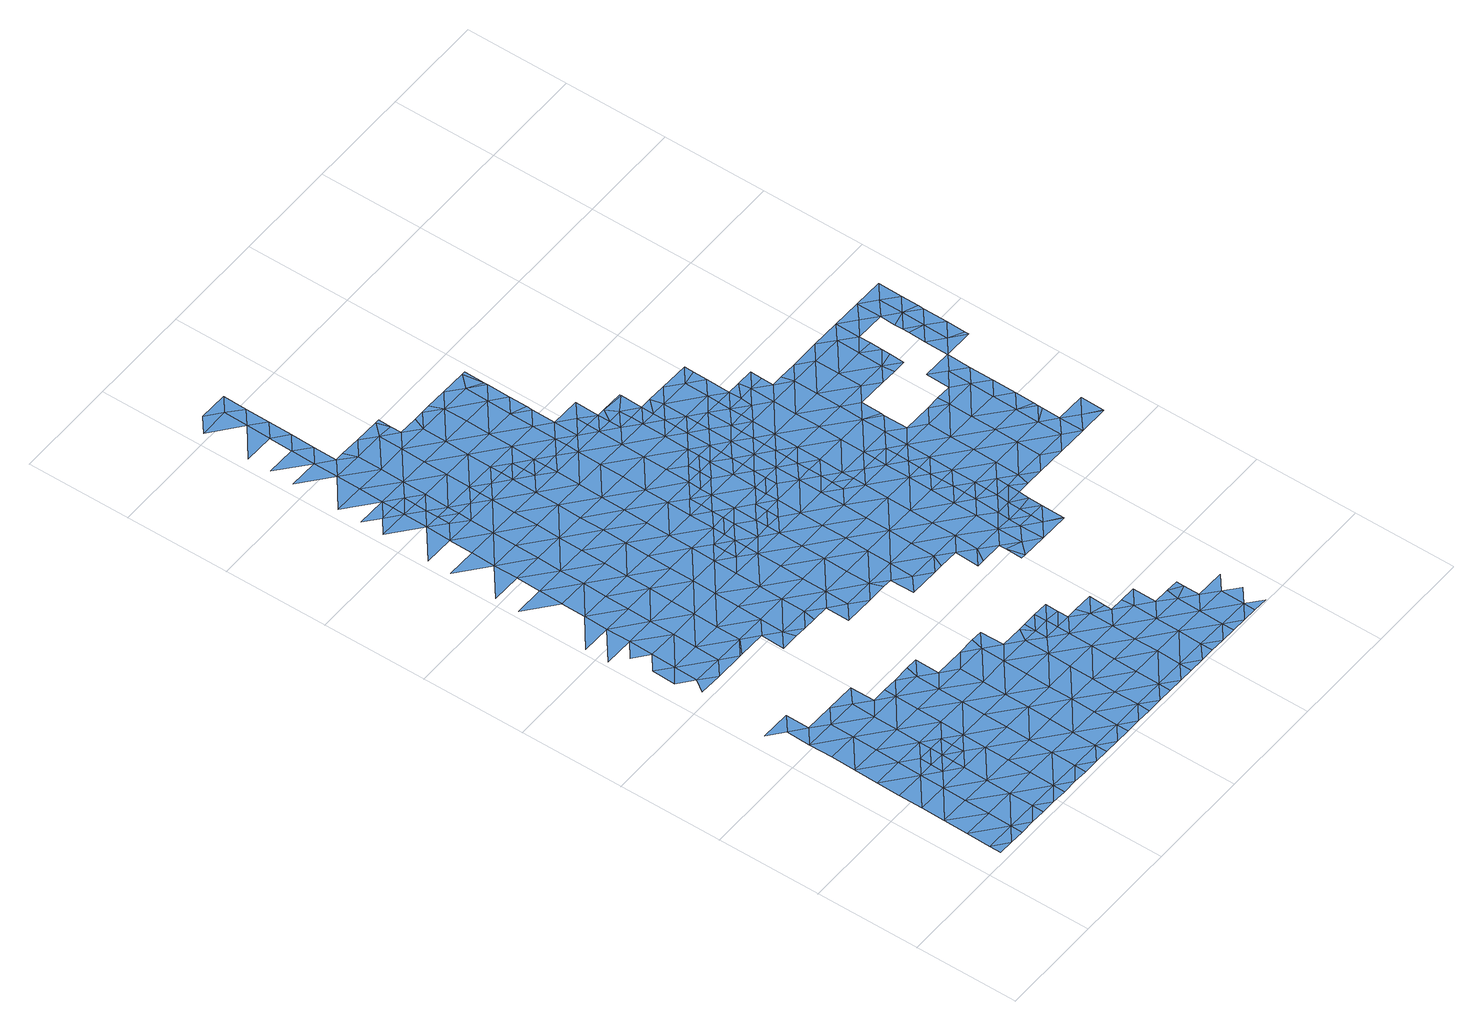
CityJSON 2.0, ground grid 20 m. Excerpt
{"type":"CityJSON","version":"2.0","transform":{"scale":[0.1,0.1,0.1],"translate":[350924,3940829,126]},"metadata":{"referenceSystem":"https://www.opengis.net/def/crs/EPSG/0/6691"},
"CityObjects":{
"waterbody1":{"type":"WaterBody","attributes":{"name":"9","class":"1140","function":"1","WaterBodyRiverFloodingRiskAttribute.description":"5","WaterBodyRiverFloodingRiskAttribute.rankOrg":"2","WaterBodyRiverFloodingRiskAttribute.adminType":"2","WaterBodyRiverFloodingRiskAttribute.scale":"L1"},"geometry":[{"type":"MultiSurface","lod":"1","boundaries":[[[0,1,2]],[[3,4,2]],[[1,3,2]],[[3,1,5]],[[6,4,7]],[[8,9,6]],[[4,3,7]],[[5,10,3]],[[6,7,11]],[[8,6,11]],[[8,12,9]],[[13,12,14]],[[3,15,7]],[[13,9,12]],[[16,15,3]],[[3,10,16]],[[7,15,11]],[[10,17,16]],[[18,14,19]],[[11,20,8]],[[15,20,11]],[[14,12,19]],[[21,12,8]],[[18,22,23]],[[17,24,16]],[[25,18,19]],[[26,21,8]],[[27,19,12]],[[28,12,21]],[[22,18,25]],[[16,29,15]],[[30,23,22]],[[31,30,32]],[[8,20,26]],[[12,28,27]],[[33,32,30]],[[34,31,35]],[[32,35,31]],[[16,24,29]],[[15,36,20]],[[19,37,25]],[[33,30,22]],[[38,21,26]],[[24,39,29]],[[19,27,37]],[[25,40,22]],[[15,29,36]],[[36,41,20]],[[20,42,26]],[[39,43,29]],[[41,42,20]],[[27,44,37]],[[38,26,45]],[[46,33,22]],[[25,37,40]],[[32,33,47]],[[43,48,29]],[[44,49,37]],[[45,26,42]],[[29,50,36]],[[22,40,46]],[[47,33,51]],[[48,50,29]],[[50,41,36]],[[33,52,51]],[[53,48,43]],[[37,54,40]],[[55,45,42]],[[56,45,55]],[[33,46,52]],[[49,56,55]],[[37,49,54]],[[52,57,51]],[[53,58,48]],[[49,55,54]],[[42,41,59]],[[59,41,50]],[[52,46,60]],[[40,54,61]],[[46,40,62]],[[60,57,52]],[[55,42,63]],[[48,64,50]],[[46,62,60]],[[40,61,62]],[[42,59,63]],[[55,65,54]],[[66,59,50]],[[48,58,64]],[[67,55,63]],[[62,68,60]],[[64,66,50]],[[58,69,64]],[[65,55,67]],[[61,54,65]],[[70,62,61]],[[59,71,63]],[[69,72,64]],[[73,59,66]],[[63,71,67]],[[68,62,74]],[[70,61,65]],[[70,75,62]],[[71,59,73]],[[72,76,64]],[[64,76,66]],[[62,75,74]],[[65,67,77]],[[78,73,66]],[[79,76,72]],[[65,80,70]],[[75,81,74]],[[76,82,66]],[[67,71,77]],[[82,78,66]],[[78,71,73]],[[70,83,75]],[[65,77,80]],[[84,81,75]],[[79,85,76]],[[83,84,75]],[[70,86,83]],[[71,87,77]],[[78,87,71]],[[70,80,86]],[[88,82,76]],[[85,88,76]],[[89,80,77]],[[90,78,82]],[[91,89,77]],[[92,83,86]],[[93,88,85]],[[77,87,91]],[[80,94,86]],[[90,82,88]],[[90,95,78]],[[78,96,87]],[[94,92,86]],[[93,97,88]],[[95,96,78]],[[94,80,89]],[[98,91,87]],[[98,89,91]],[[88,99,90]],[[94,100,92]],[[101,94,89]],[[102,95,90]],[[88,97,99]],[[98,87,96]],[[103,101,89]],[[101,104,94]],[[97,105,99]],[[103,89,98]],[[100,94,104]],[[90,99,102]],[[102,106,95]],[[95,107,96]],[[105,108,99]],[[109,103,98]],[[110,101,103]],[[107,95,106]],[[108,111,99]],[[98,96,107]],[[112,102,99]],[[113,109,98]],[[109,114,103]],[[114,110,103]],[[102,112,106]],[[113,98,107]],[[115,110,114]],[[108,116,111]],[[117,107,106]],[[99,111,112]],[[112,117,106]],[[118,109,113]],[[116,119,111]],[[117,120,107]],[[113,107,120]],[[118,113,121]],[[122,111,119]],[[111,123,112]],[[112,123,117]],[[124,113,120]],[[121,113,124]],[[122,119,125]],[[123,111,122]],[[126,120,117]],[[127,121,124]],[[123,126,117]],[[125,128,122]],[[120,129,124]],[[130,127,124]],[[129,131,124]],[[128,132,122]],[[120,133,129]],[[122,132,123]],[[120,126,133]],[[124,131,130]],[[133,134,129]],[[135,132,128]],[[132,136,123]],[[126,137,133]],[[126,123,136]],[[138,134,133]],[[137,138,133]],[[135,139,132]],[[126,140,137]],[[126,136,140]],[[141,136,132]],[[139,141,132]],[[142,140,136]],[[137,140,143]],[[144,141,139]],[[145,142,136]],[[143,140,146]],[[146,140,142]],[[136,141,145]],[[147,143,146]],[[144,148,141]],[[149,145,141]],[[145,150,142]]]}]},
"waterbody2":{"type":"WaterBody","attributes":{"name":"9","class":"1140","function":"1","WaterBodyRiverFloodingRiskAttribute.description":"5","WaterBodyRiverFloodingRiskAttribute.rankOrg":"1","WaterBodyRiverFloodingRiskAttribute.adminType":"2","WaterBodyRiverFloodingRiskAttribute.scale":"L1"},"geometry":[{"type":"MultiSurface","lod":"1","boundaries":[[[151,56,49]],[[38,151,21]],[[151,45,56]],[[38,45,151]],[[28,21,151]],[[44,28,151]],[[27,28,44]],[[49,44,151]]]}]},
"waterbody3":{"type":"WaterBody","attributes":{"name":"9","class":"1140","function":"1","WaterBodyRiverFloodingRiskAttribute.description":"5","WaterBodyRiverFloodingRiskAttribute.rankOrg":"2","WaterBodyRiverFloodingRiskAttribute.adminType":"2","WaterBodyRiverFloodingRiskAttribute.scale":"L1"},"geometry":[{"type":"MultiSurface","lod":"1","boundaries":[[[152,153,154]],[[155,153,152]],[[154,156,157]],[[158,155,152]],[[159,152,154]],[[160,158,161]],[[154,157,159]],[[162,158,152]],[[163,161,164]],[[165,152,159]],[[166,164,167]],[[157,168,159]],[[162,152,165]],[[161,158,162]],[[164,161,169]],[[169,161,162]],[[170,171,172]],[[173,174,168]],[[165,159,174]],[[159,168,174]],[[167,164,175]],[[175,164,169]],[[176,171,167]],[[177,174,173]],[[178,179,165]],[[179,169,162]],[[180,181,182]],[[171,176,172]],[[165,174,178]],[[162,165,179]],[[167,175,183]],[[176,167,183]],[[184,175,169]],[[185,186,180]],[[177,187,174]],[[182,172,188]],[[189,190,191]],[[175,184,183]],[[188,172,176]],[[169,179,192]],[[177,191,190]],[[188,193,182]],[[178,174,187]],[[190,187,177]],[[180,182,193]],[[169,192,184]],[[194,195,196]],[[183,197,176]],[[193,198,180]],[[189,199,190]],[[197,183,184]],[[178,187,200]],[[179,178,201]],[[202,203,194]],[[185,180,204]],[[205,203,202]],[[206,187,190]],[[188,176,207]],[[178,200,201]],[[196,208,194]],[[192,209,184]],[[196,185,204]],[[210,190,199]],[[207,176,197]],[[211,193,188]],[[192,179,209]],[[180,198,204]],[[210,206,190]],[[212,205,202]],[[213,210,199]],[[179,201,209]],[[214,215,194]],[[194,215,202]],[[184,216,197]],[[196,217,208]],[[214,194,208]],[[218,188,207]],[[217,196,204]],[[200,187,206]],[[215,219,202]],[[202,220,212]],[[211,188,218]],[[198,193,211]],[[221,204,198]],[[219,220,202]],[[184,209,216]],[[222,210,213]],[[197,223,207]],[[224,208,217]],[[201,200,225]],[[207,223,218]],[[200,206,225]],[[197,216,226]],[[198,211,221]],[[221,227,204]],[[228,206,210]],[[229,222,230]],[[217,231,224]],[[222,228,210]],[[197,226,223]],[[218,232,211]],[[201,225,233]],[[209,201,234]],[[223,232,218]],[[235,229,230]],[[217,204,236]],[[234,201,233]],[[229,228,222]],[[216,209,237]],[[204,227,236]],[[232,238,211]],[[231,217,236]],[[211,239,221]],[[225,206,240]],[[237,209,234]],[[226,216,237]],[[240,206,228]],[[241,233,225]],[[238,239,211]],[[239,227,221]],[[242,231,236]],[[223,226,243]],[[244,225,240]],[[234,233,245]],[[246,229,235]],[[223,247,232]],[[227,248,236]],[[226,237,243]],[[243,247,223]],[[239,248,227]],[[228,229,246]],[[249,250,234]],[[241,225,244]],[[249,234,245]],[[251,240,228]],[[237,234,250]],[[245,233,241]],[[252,246,235]],[[232,253,238]],[[242,236,254]],[[247,253,232]],[[255,254,236]],[[240,251,244]],[[228,246,256]],[[238,257,239]],[[258,245,241]],[[253,257,238]],[[236,248,255]],[[243,237,259]],[[228,256,251]],[[237,250,259]],[[244,260,241]],[[246,252,261]],[[262,247,243]],[[239,263,248]],[[241,264,258]],[[257,263,239]],[[265,254,255]],[[259,250,266]],[[260,244,251]],[[267,246,261]],[[268,243,259]],[[261,269,270]],[[255,248,271]],[[262,243,268]],[[256,272,251]],[[253,247,262]],[[266,273,259]],[[274,241,260]],[[275,276,255]],[[275,255,271]],[[256,246,272]],[[264,241,274]],[[277,273,266]],[[267,261,270]],[[265,255,276]],[[270,269,278]],[[271,248,279]],[[280,268,259]],[[248,263,279]],[[272,246,267]],[[273,280,259]],[[251,281,260]],[[257,253,282]],[[272,281,251]],[[282,253,262]],[[283,263,257]],[[284,264,274]],[[285,271,279]],[[286,287,268]],[[260,288,274]],[[268,280,286]],[[262,268,287]],[[281,288,260]],[[289,257,282]],[[274,290,284]],[[267,270,291]],[[270,278,291]],[[292,291,278]],[[283,257,289]],[[267,293,272]],[[294,290,274]],[[285,279,295]],[[288,294,274]],[[279,263,296]],[[272,293,281]],[[282,262,297]],[[262,287,297]],[[267,291,298]],[[299,289,282]],[[263,283,296]],[[292,300,291]],[[295,279,296]],[[297,287,301]],[[267,298,293]],[[281,302,288]],[[294,303,290]],[[293,302,281]],[[303,304,305]],[[306,282,297]],[[305,290,303]],[[307,295,296]],[[308,309,310]],[[310,309,300]],[[299,282,306]],[[288,311,294]],[[283,289,299]],[[301,312,297]],[[313,296,283]],[[302,311,288]],[[314,312,301]],[[315,304,303]],[[316,306,297]],[[298,291,317]],[[291,300,317]],[[296,318,307]],[[298,319,293]],[[311,320,294]],[[313,283,299]],[[294,321,303]],[[316,297,312]],[[300,309,317]],[[303,322,315]],[[313,323,296]],[[309,308,324]],[[296,323,318]],[[298,317,319]],[[319,325,293]],[[293,326,302]],[[321,322,303]],[[327,328,329]],[[306,330,299]],[[330,306,316]],[[331,317,309]],[[324,331,309]],[[332,327,329]],[[302,326,311]],[[294,320,321]],[[299,333,313]],[[334,320,311]],[[324,327,332]],[[335,319,317]],[[336,318,323]],[[332,331,324]],[[330,316,337]],[[293,325,326]],[[313,338,323]],[[331,335,317]],[[321,339,322]],[[340,334,311]],[[326,340,311]],[[333,299,330]],[[341,339,342]],[[334,343,320]],[[341,322,339]],[[332,329,344]],[[333,345,313]],[[346,336,323]],[[343,347,320]],[[320,347,321]],[[338,348,323]],[[319,349,325]],[[337,350,330]],[[348,346,323]],[[313,345,338]],[[339,351,342]],[[332,352,331]],[[347,353,321]],[[354,342,351]],[[353,355,321]],[[321,355,339]],[[356,354,351]],[[349,319,335]],[[330,357,333]],[[332,344,352]],[[358,326,325]],[[357,330,350]],[[352,359,331]],[[351,360,356]],[[361,334,340]],[[359,362,331]],[[331,362,335]],[[363,360,350]],[[355,364,339]],[[363,356,360]],[[365,338,345]],[[357,366,333]],[[364,367,339]],[[339,367,351]],[[344,368,352]],[[369,325,349]],[[366,370,333]],[[333,370,345]],[[326,358,340]],[[371,349,335]],[[362,371,335]],[[350,372,357]],[[340,373,361]],[[367,374,351]],[[375,365,345]],[[372,350,360]],[[374,376,351]],[[351,376,360]],[[325,369,358]],[[377,375,345]],[[378,352,368]],[[345,370,377]],[[379,369,349]],[[368,344,380]],[[381,357,372]],[[382,379,349]],[[376,383,360]],[[382,349,371]],[[384,371,362]],[[383,385,360]],[[360,385,372]],[[386,384,362]],[[387,340,358]],[[373,340,387]],[[388,358,369]],[[389,368,380]],[[390,388,369]],[[372,391,381]],[[378,368,392]],[[390,369,379]],[[385,391,372]],[[368,389,392]],[[393,371,384]],[[394,373,387]],[[388,395,358]],[[396,387,358]],[[395,396,358]],[[386,397,384]],[[398,393,384]],[[399,394,387]],[[385,400,391]],[[386,401,397]],[[402,399,387]],[[402,387,396]],[[398,384,397]],[[385,403,400]],[[404,391,400]],[[403,405,400]],[[406,404,400]],[[407,406,400]],[[407,400,405]]]}]},
"waterbody4":{"type":"WaterBody","attributes":{"name":"9","class":"1140","function":"1","WaterBodyRiverFloodingRiskAttribute.description":"5","WaterBodyRiverFloodingRiskAttribute.rankOrg":"1","WaterBodyRiverFloodingRiskAttribute.adminType":"2","WaterBodyRiverFloodingRiskAttribute.scale":"L1"},"geometry":[{"type":"MultiSurface","lod":"1","boundaries":[[[408,205,409]],[[409,205,212]],[[410,409,411]],[[208,224,214]],[[212,220,409]],[[410,411,412]],[[214,413,215]],[[214,224,413]],[[220,414,409]],[[413,415,215]],[[409,414,411]],[[416,417,412]],[[219,415,220]],[[219,215,415]],[[224,231,413]],[[418,412,411]],[[415,414,220]],[[419,420,416]],[[412,421,416]],[[231,422,413]],[[423,415,413]],[[424,425,426]],[[418,411,414]],[[418,427,412]],[[428,419,416]],[[412,427,421]],[[428,416,421]],[[422,231,242]],[[423,413,422]],[[414,415,423]],[[419,429,424]],[[429,419,428]],[[421,427,430]],[[431,432,433]],[[432,425,433]],[[434,425,424]],[[242,254,422]],[[435,427,418]],[[434,424,429]],[[436,430,427]],[[414,423,437]],[[418,414,438]],[[438,414,437]],[[439,431,433]],[[440,425,434]],[[435,436,427]],[[433,425,440]],[[440,439,433]],[[422,254,441]],[[435,418,438]],[[423,442,437]],[[265,441,254]],[[423,422,442]],[[443,438,437]],[[422,441,442]],[[435,444,436]],[[265,276,441]],[[438,445,435]],[[443,437,442]],[[443,446,438]],[[445,447,435]],[[447,444,435]],[[438,446,445]],[[275,448,276]],[[275,271,448]],[[448,271,285]],[[442,441,449]],[[450,443,442]],[[441,276,449]],[[444,447,451]],[[446,452,445]],[[449,450,442]],[[276,448,449]],[[285,295,448]],[[453,446,443]],[[450,454,443]],[[455,452,446]],[[448,456,449]],[[448,295,456]],[[453,443,454]],[[449,457,450]],[[456,457,449]],[[455,446,453]],[[456,295,307]],[[458,455,453]],[[457,459,450]],[[307,318,456]],[[459,460,450]],[[454,460,453]],[[454,450,460]],[[318,461,456]],[[458,453,462]],[[457,456,461]],[[463,462,453]],[[461,464,457]],[[457,464,459]],[[465,461,318]],[[453,460,463]],[[466,460,459]],[[318,336,465]],[[467,459,464]],[[459,467,466]],[[463,468,462]],[[469,463,460]],[[336,346,465]],[[470,461,465]],[[460,466,469]],[[469,471,463]],[[470,465,346]],[[468,463,471]],[[468,471,472]]]}]},
"waterbody5":{"type":"WaterBody","attributes":{"name":"9","class":"1140","function":"1","WaterBodyRiverFloodingRiskAttribute.description":"5","WaterBodyRiverFloodingRiskAttribute.rankOrg":"3","WaterBodyRiverFloodingRiskAttribute.adminType":"2","WaterBodyRiverFloodingRiskAttribute.scale":"L1"},"geometry":[{"type":"MultiSurface","lod":"1","boundaries":[[[473,474,475]],[[474,114,475]],[[474,115,114]],[[475,114,109]],[[118,475,109]],[[118,476,475]],[[476,118,121]],[[475,476,473]]]}]},
"waterbody6":{"type":"WaterBody","attributes":{"name":"9","class":"1140","function":"1","WaterBodyRiverFloodingRiskAttribute.description":"5","WaterBodyRiverFloodingRiskAttribute.rankOrg":"1","WaterBodyRiverFloodingRiskAttribute.adminType":"2","WaterBodyRiverFloodingRiskAttribute.scale":"L1"},"geometry":[{"type":"MultiSurface","lod":"1","boundaries":[[[280,477,478]],[[477,280,273]],[[264,277,479]],[[480,277,264]],[[480,477,277]],[[480,264,284]],[[305,304,480]],[[290,305,284]],[[479,245,258]],[[249,245,479]],[[250,249,479]],[[284,305,480]],[[258,264,479]],[[266,250,479]],[[273,277,477]],[[480,304,477]],[[341,342,481]],[[477,481,478]],[[482,483,356]],[[312,337,316]],[[337,312,482]],[[322,341,315]],[[315,341,481]],[[350,337,482]],[[304,481,477]],[[312,314,482]],[[481,483,478]],[[481,342,483]],[[342,354,483]],[[350,482,363]],[[356,363,482]],[[479,277,266]],[[482,314,483]],[[314,478,483]],[[478,314,301]],[[301,287,478]],[[354,356,483]],[[287,286,478]],[[286,280,478]],[[315,481,304]]]}]},
"waterbody7":{"type":"WaterBody","attributes":{"name":"9","class":"1140","function":"1","WaterBodyRiverFloodingRiskAttribute.description":"5","WaterBodyRiverFloodingRiskAttribute.rankOrg":"1","WaterBodyRiverFloodingRiskAttribute.adminType":"2","WaterBodyRiverFloodingRiskAttribute.scale":"L1"},"geometry":[{"type":"MultiSurface","lod":"1","boundaries":[[[348,484,346]],[[485,486,484]],[[365,375,487]],[[485,487,375]],[[338,365,487]],[[487,485,484]],[[487,484,348]],[[348,338,487]]]}]},
"waterbody8":{"type":"WaterBody","attributes":{"name":"9","class":"1140","function":"1","WaterBodyRiverFloodingRiskAttribute.description":"5","WaterBodyRiverFloodingRiskAttribute.rankOrg":"1","WaterBodyRiverFloodingRiskAttribute.adminType":"2","WaterBodyRiverFloodingRiskAttribute.scale":"L1"},"geometry":[{"type":"MultiSurface","lod":"1","boundaries":[[[386,359,488]],[[359,378,488]],[[352,378,359]],[[359,386,362]],[[401,386,489]],[[488,489,386]],[[378,392,488]],[[392,489,488]]]}]},
"waterbody9":{"type":"WaterBody","attributes":{"name":"9","class":"1140","function":"1","WaterBodyRiverFloodingRiskAttribute.description":"5","WaterBodyRiverFloodingRiskAttribute.rankOrg":"1","WaterBodyRiverFloodingRiskAttribute.adminType":"2","WaterBodyRiverFloodingRiskAttribute.scale":"L1"},"geometry":[{"type":"MultiSurface","lod":"1","boundaries":[[[366,357,490]],[[357,381,490]],[[406,491,492]],[[366,490,370]],[[391,492,490]],[[490,492,493]],[[391,404,492]],[[377,370,493]],[[370,490,493]],[[381,391,490]],[[404,406,492]],[[494,495,496]],[[495,494,497]],[[377,498,375]],[[496,495,491]],[[377,493,498]],[[493,497,498]],[[497,493,495]],[[493,492,495]],[[492,491,495]]]}]},
"waterbody10":{"type":"WaterBody","attributes":{"name":"9","class":"1140","function":"1","WaterBodyRiverFloodingRiskAttribute.description":"5","WaterBodyRiverFloodingRiskAttribute.rankOrg":"1","WaterBodyRiverFloodingRiskAttribute.adminType":"2","WaterBodyRiverFloodingRiskAttribute.scale":"L1"},"geometry":[{"type":"MultiSurface","lod":"1","boundaries":[[[499,500,501]],[[502,501,500]],[[503,504,501]],[[505,503,506]],[[503,501,502]],[[507,508,506]],[[509,510,507]],[[511,512,510]],[[512,513,514]],[[515,513,516]],[[517,518,519]],[[517,520,521]],[[343,361,522]],[[402,396,515]],[[523,515,516]],[[524,523,516]],[[525,526,527]],[[528,529,525]],[[397,530,531]],[[530,397,401]],[[532,531,533]],[[534,379,535]],[[536,398,531]],[[383,376,537]],[[538,537,376]],[[537,538,539]],[[538,540,539]],[[540,538,541]],[[542,540,541]],[[541,543,542]],[[543,541,544]],[[545,543,544]],[[546,543,545]],[[543,546,547]],[[548,543,547]],[[543,548,549]],[[549,550,551]],[[549,551,542]],[[542,551,552]],[[552,551,553]],[[554,552,553]],[[555,529,528]],[[556,557,558]],[[558,559,560]],[[516,519,524]],[[561,524,519]],[[561,519,518]],[[517,521,518]],[[518,521,562]],[[563,562,521]],[[520,563,521]],[[564,565,563]],[[566,539,567]],[[568,564,569]],[[564,568,565]],[[570,565,568]],[[570,568,571]],[[556,571,557]],[[557,571,568]],[[568,569,572]],[[568,572,557]],[[560,559,573]],[[393,535,371]],[[531,398,397]],[[499,501,504]],[[383,537,385]],[[403,385,537]],[[405,403,537]],[[374,538,376]],[[574,541,538]],[[541,574,544]],[[522,545,544]],[[546,545,399]],[[546,523,547]],[[543,549,542]],[[550,525,551]],[[542,552,540]],[[551,525,553]],[[567,575,566]],[[539,405,537]],[[576,566,577]],[[535,379,382]],[[578,557,572]],[[579,557,578]],[[539,566,405]],[[407,405,566]],[[576,407,566]],[[407,576,406]],[[525,529,553]],[[580,529,555]],[[393,398,535]],[[536,535,398]],[[535,536,534]],[[581,534,536]],[[534,581,582]],[[513,582,581]],[[582,513,515]],[[515,396,582]],[[582,396,395]],[[534,388,390]],[[390,379,534]],[[382,371,535]],[[545,373,394]],[[395,388,582]],[[583,517,511]],[[583,520,517]],[[577,566,575]],[[525,584,528]],[[527,584,525]],[[526,525,550]],[[546,515,523]],[[546,399,515]],[[515,399,402]],[[394,399,545]],[[373,545,522]],[[361,373,522]],[[361,343,334]],[[343,522,347]],[[522,585,347]],[[544,585,522]],[[585,544,574]],[[585,574,355]],[[364,355,574]],[[374,367,538]],[[574,538,367]],[[511,586,583]],[[364,574,367]],[[353,585,355]],[[353,347,585]],[[559,558,557]],[[579,559,557]],[[579,573,559]],[[587,569,564]],[[587,564,588]],[[563,588,564]],[[586,511,510]],[[586,510,589]],[[509,589,510]],[[590,509,507]],[[590,507,502]],[[506,502,507]],[[506,503,502]],[[514,513,581]],[[514,581,508]],[[507,514,508]],[[511,517,512]],[[517,519,512]],[[512,519,513]],[[513,519,516]],[[510,514,507]],[[512,514,510]],[[534,582,388]],[[508,581,536]],[[536,531,508]],[[532,508,531]],[[532,506,508]],[[532,505,506]],[[533,505,532]],[[531,530,533]],[[552,554,591]],[[592,591,554]],[[593,591,592]],[[594,595,554]],[[596,580,597]],[[580,558,597]],[[593,567,591]],[[591,567,539]],[[560,596,597]],[[553,594,554]],[[540,552,591]],[[595,592,554]],[[539,540,591]],[[529,594,553]],[[594,529,580]],[[596,594,580]],[[596,595,594]],[[558,560,597]]]}]}
},
"vertices":[
[51,15,5],[79,15,5],[51,38,5],[108,37,5],[52,84,5],[108,14,5],[53,131,5],[109,83,5],[110,176,5],[54,177,5],[136,14,5],[109,130,5],[111,222,5],[54,223,5],[55,269,5],[165,82,5],[165,36,5],[164,13,5],[56,315,5],[112,268,5],[166,129,5],[139,198,5],[113,361,5],[57,362,5],[192,13,5],[113,314,5],[167,175,5],[140,245,5],[139,222,5],[221,35,5],[57,408,5],[58,454,5],[86,431,5],[114,407,5],[30,478,5],[87,477,5],[222,82,5],[168,267,5],[167,198,5],[221,12,5],[169,314,5],[223,128,5],[223,174,5],[249,12,5],[168,244,5],[196,198,5],[170,360,5],[142,430,5],[278,34,5],[196,244,5],[279,81,5],[143,430,5],[171,406,5],[277,11,5],[225,266,5],[224,220,5],[196,221,5],[199,429,5],[306,11,5],[279,127,5],[199,382,5],[226,313,5],[227,359,5],[280,173,5],[334,33,5],[282,265,5],[335,80,5],[281,219,5],[228,382,5],[334,10,5],[282,312,5],[337,172,5],[362,10,5],[336,126,5],[255,381,5],[283,358,5],[391,32,5],[337,218,5],[393,125,5],[391,9,5],[338,264,5],[289,381,5],[392,79,5],[311,334,5],[312,381,5],[419,9,5],[339,311,5],[393,171,5],[448,32,5],[395,264,5],[448,78,5],[394,217,5],[368,333,5],[447,8,5],[396,310,5],[449,124,5],[450,170,5],[476,8,5],[451,216,5],[504,31,5],[402,333,5],[424,286,5],[505,77,5],[452,263,5],[424,332,5],[504,7,5],[506,123,5],[507,169,5],[532,7,5],[479,239,5],[467,285,5],[561,30,5],[562,76,5],[507,215,5],[480,262,5],[480,285,5],[560,6,5],[562,122,5],[508,239,5],[589,6,5],[563,168,5],[536,238,5],[617,29,5],[618,75,5],[564,214,5],[617,6,5],[619,121,5],[557,238,5],[645,5,4],[592,191,5],[593,237,5],[592,206,5],[674,28,4],[620,167,5],[618,190,5],[674,5,4],[675,74,4],[648,144,5],[649,190,5],[702,4,4],[676,120,4],[731,27,4],[704,97,4],[679,143,5],[730,4,4],[732,73,4],[704,128,4],[704,143,4],[759,3,4],[759,49,4],[760,96,4],
[168,221,5],
[62,685,8],[33,663,8],[61,639,8],[34,709,8],[45,616,8],[89,615,8],[63,731,8],[118,638,8],[35,755,8],[64,778,8],[120,730,8],[7,779,8],[64,824,8],[119,684,8],[8,825,8],[65,870,8],[146,614,8],[120,777,8],[10,963,8],[66,916,8],[67,962,8],[150,614,8],[175,637,8],[121,823,8],[123,915,8],[203,613,8],[175,683,8],[176,730,8],[68,1055,8],[11,1010,8],[68,1009,8],[122,869,8],[178,822,8],[69,1101,8],[12,1102,8],[231,636,8],[123,962,8],[236,567,8],[230,590,8],[202,567,8],[177,776,8],[124,1008,8],[71,1194,9],[13,1148,8],[70,1147,8],[178,868,8],[125,1054,8],[258,566,8],[232,682,8],[233,729,8],[71,1240,9],[15,1241,9],[126,1100,8],[43,1263,9],[288,635,8],[179,914,8],[99,1170,9],[234,775,8],[287,589,8],[181,1007,8],[72,1263,9],[283,566,8],[99,1193,9],[99,1216,9],[234,821,8],[126,1146,8],[180,961,8],[100,1239,9],[100,1262,9],[182,1053,8],[315,565,8],[236,913,8],[127,1170,8],[289,681,8],[235,867,8],[182,1099,8],[344,588,8],[343,542,8],[314,519,8],[155,1169,8],[237,960,8],[289,728,8],[290,774,8],[371,518,8],[183,1145,8],[291,820,8],[237,1006,8],[238,1052,8],[344,634,8],[346,727,8],[183,1169,8],[292,866,8],[345,680,8],[318,750,8],[400,541,8],[292,912,8],[239,1098,8],[318,773,8],[319,796,8],[401,633,8],[409,518,8],[293,959,8],[212,1168,8],[240,1145,8],[400,587,8],[294,1005,8],[346,750,8],[348,819,8],[402,679,8],[427,517,8],[349,912,8],[295,1051,8],[375,749,8],[240,1168,8],[347,796,8],[456,540,8],[348,865,8],[427,471,8],[455,494,8],[268,1121,8],[457,586,8],[376,819,8],[403,726,8],[268,1144,8],[268,1167,8],[375,796,8],[483,470,8],[296,1097,8],[376,842,8],[458,632,8],[350,958,8],[351,1050,8],[403,749,8],[296,1120,8],[377,865,8],[377,888,8],[458,679,8],[351,1004,8],[431,748,8],[512,493,8],[502,470,8],[514,585,8],[459,725,8],[324,1120,8],[352,1096,8],[406,911,8],[513,539,8],[407,1003,8],[540,469,7],[405,887,8],[514,631,8],[460,771,8],[432,795,8],[432,771,8],[406,957,8],[353,1120,8],[553,423,6],[568,446,6],[539,423,6],[515,678,8],[434,910,8],[408,1049,8],[434,887,8],[460,794,8],[434,933,8],[569,492,8],[381,1119,8],[569,538,8],[516,724,8],[517,770,8],[489,794,8],[409,1095,8],[596,422,6],[570,584,8],[571,630,8],[596,408,6],[595,376,6],[604,376,6],[463,956,8],[624,445,6],[624,398,6],[464,1002,8],[544,700,8],[625,491,8],[409,1119,8],[463,933,8],[437,1072,8],[517,816,8],[572,677,8],[489,817,8],[489,840,8],[544,723,8],[652,375,5],[465,1048,8],[437,1118,8],[545,746,8],[437,1095,8],[626,537,8],[491,932,8],[518,862,8],[652,421,5],[545,770,8],[490,863,8],[545,793,8],[490,886,8],[492,978,8],[628,629,8],[653,444,5],[519,909,8],[572,700,8],[653,467,7],[491,909,8],[546,816,8],[465,1071,8],[492,1002,8],[546,839,8],[680,397,5],[627,583,8],[493,1025,8],[654,513,8],[520,955,8],[600,699,8],[546,862,8],[493,1071,8],[547,885,8],[493,1048,8],[681,421,5],[655,560,8],[708,374,5],[520,978,8],[654,537,8],[547,908,8],[682,490,8],[548,931,8],[681,467,6],[628,676,8],[655,606,8],[708,376,5],[655,583,8],[548,978,8],[709,420,5],[682,513,8],[629,699,8],[656,629,8],[656,652,8],[710,489,8],[711,513,8],[657,698,8],[576,954,8],[710,466,7],[657,675,8],[576,931,8],[577,977,8],[604,930,8],[605,977,8],[605,953,8],
[16,1287,9],[72,1286,9],[16,1333,9],[73,1332,9],[74,1378,9],[127,1193,8],[129,1285,8],[128,1239,8],[74,1425,9],[18,1426,9],[130,1331,8],[75,1471,9],[19,1472,9],[102,1401,9],[184,1192,8],[185,1238,8],[76,1517,9],[77,1563,9],[19,1518,9],[130,1377,8],[103,1447,9],[104,1494,9],[120,1401,9],[50,1633,9],[21,1610,9],[78,1610,9],[105,1540,9],[187,1377,8],[159,1400,8],[185,1284,8],[186,1330,8],[106,1632,9],[105,1586,9],[240,1191,8],[241,1237,8],[242,1283,8],[207,1399,8],[215,1353,8],[243,1329,8],[215,1374,8],[296,1144,8],[297,1190,8],[298,1236,8],[216,1399,8],[252,1352,8],[299,1328,8],[299,1282,8],[271,1352,8],[353,1143,8],[354,1189,8],[289,1352,8],[354,1235,8],[355,1281,8],[382,1165,8],[328,1351,8],[356,1327,8],[382,1211,8],[410,1142,8],[383,1258,8],[383,1223,8],[378,1350,8],[384,1304,8],[438,1164,8],[384,1310,8],[385,1350,8],
[537,284,5],[508,285,5],[508,262,5],[536,259,5],
[404,818,8],[405,864,8],[347,773,8],[403,772,8],[461,817,8],[462,910,8],[462,863,8],
[452,1118,8],[494,1114,8],[494,1117,8],[465,1095,8],
[681,444,5],[709,446,6],
[520,1001,8],[606,1023,8],[577,1000,8],[521,1047,8],[607,1069,8],[578,1046,8],[606,1051,8],[550,1070,8],[515,1071,8],
[936,464,8],[937,509,8],[908,486,8],[880,510,8],[880,463,8],[936,463,8],[823,464,8],[852,487,8],[852,533,8],[796,534,8],[881,556,8],[853,579,8],[854,626,8],[797,627,8],[741,628,8],[797,580,8],[685,675,8],[742,674,8],[855,672,8],[827,695,8],[798,673,8],[883,695,8],[856,718,8],[572,723,8],[714,697,8],[770,696,8],[800,812,8],[803,788,8],[828,788,8],[829,834,8],[801,858,8],[733,466,7],[738,489,8],[795,488,8],[766,465,8],[683,582,8],[683,536,8],[739,535,8],[576,908,8],[575,862,8],[632,907,8],[631,861,8],[631,814,8],[687,813,8],[686,767,8],[630,768,8],[629,722,8],[686,721,8],[714,744,8],[715,750,8],[715,790,8],[772,789,8],[744,812,8],[688,860,8],[745,859,8],[745,905,8],[830,857,8],[886,849,8],[915,856,8],[887,879,8],[915,902,8],[887,926,8],[797,696,8],[828,742,8],[884,741,8],[913,763,8],[885,787,8],[633,953,8],[661,929,8],[914,810,8],[942,786,8],[886,820,8],[886,833,8],[942,832,8],[944,925,8],[574,815,8],[661,952,8],[630,976,8],[662,976,8],[943,844,8],[943,878,8],[830,880,8],[740,581,8],[684,629,8],[883,648,8],[829,817,8],[573,769,8],[882,602,8],[941,748,8],[941,740,8],[881,564,8],[881,547,8],[689,906,8],[717,928,8],[683,929,8],[802,904,8],[774,928,8],[831,927,8],[859,903,8]
]}
